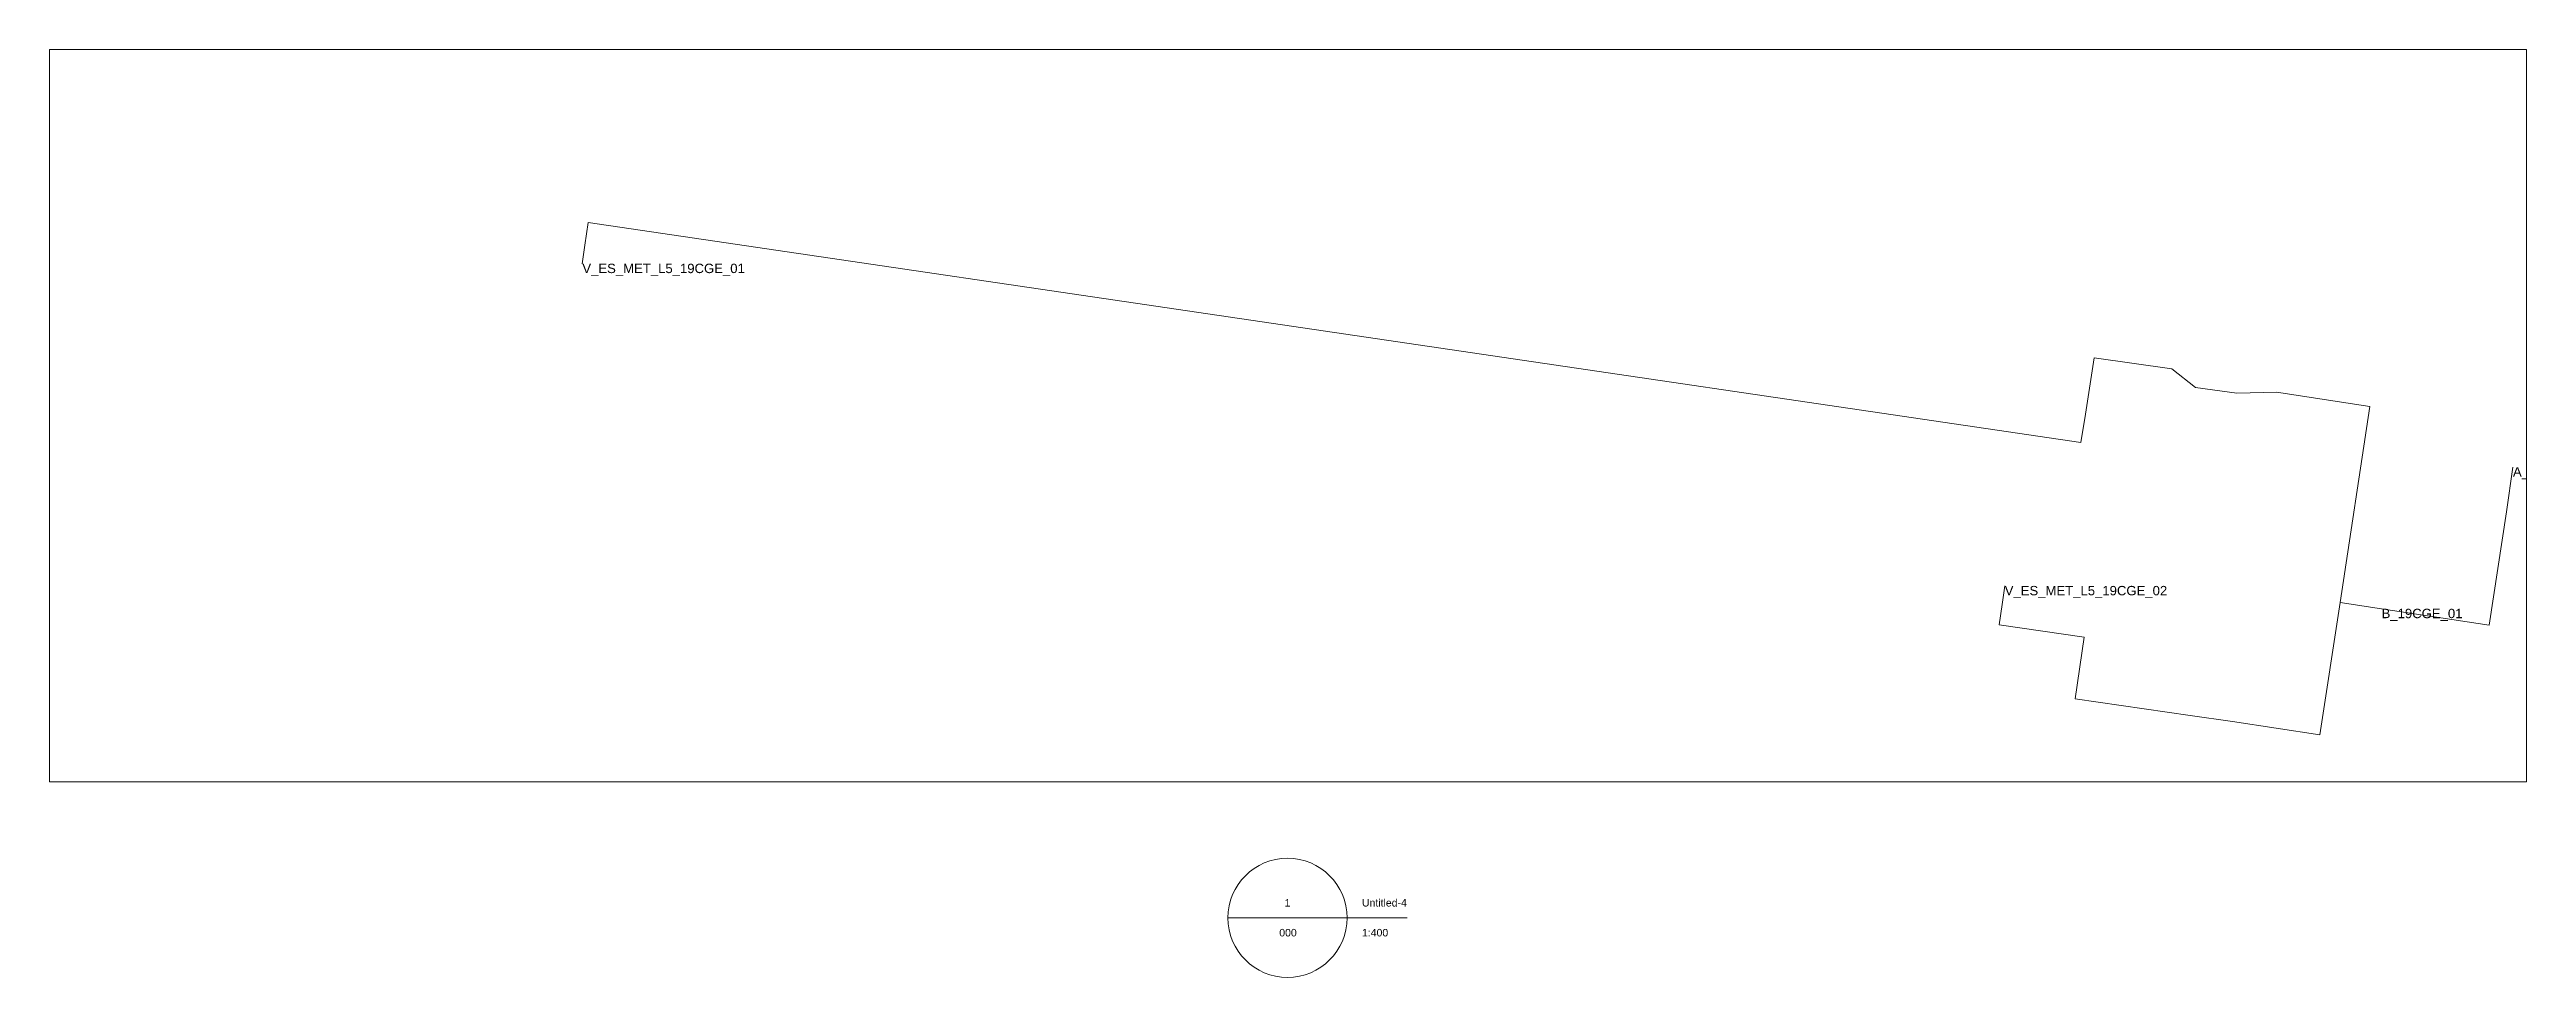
# Paper-space layout 'Untitled Sheet' of a CAD drawing. Header units: metres. Extents: x 1078779 to 1079108, y 11465146 to 11465270.
# The model-space entities are those that its viewports show. They can reach past a viewport. Long polylines and large blocks are cut down to what shows.
import ezdxf

# ---------------------------------------------------------------- set-up
doc = ezdxf.new("R2010")
doc.units = ezdxf.units.M
doc.header["$MEASUREMENT"] = 0
for name, color, linetype, lineweight in [('01_A_AccesTren_t', 7, 'Continuous', 0), ('01_C_AccesExt_t', 7, 'Continuous', 0), ('01_I_Ascensor_l', 7, 'Continuous', 0), ('01_I_BarreraTarifaria_t', 7, 'Continuous', 0), ('01_I_Horitzontal_l', 7, 'Continuous', 0), ('01_I_Rampa_l', 7, 'Continuous', 0)]:
    doc.layers.add(name, color=color, linetype=linetype, lineweight=lineweight)
doc.styles.add('Style-Arial', font='arial.ttf')

# ---------------------------------------------------------------- blocks, each defined once
blk = doc.blocks.new('DrawingTitleBubble')
at = {"layer": '01_I_Ascensor_l'}
blk.add_line((-0.008007, 0), (0.007868, 0), dxfattribs=at)
blk.add_circle((-0.000069, 0), 0.007938, dxfattribs=at)
at = {"layer": '01_I_Ascensor_l', "char_height": 0.001524, "style": 'Style-Arial'}
for s, insert, attachment_point in [('\\H0.656168x;1', (-0.000069, 0.001492), 8), ('\\H0.656168x;000', (0, -0.001476), 2)]:
    blk.add_mtext(s, dxfattribs=dict(at, insert=insert, attachment_point=attachment_point))
blk = doc.blocks.new('TitleText')
at = {"layer": '01_I_Ascensor_l', "char_height": 0.001524, "style": 'Style-Arial'}
for s, insert, attachment_point in [('\\H0.656168x;Untitled-4', (0, 0.001492), 7), ('\\H0.656168x;1:400', (0, -0.001476), 1)]:
    blk.add_mtext(s, dxfattribs=dict(at, insert=insert, attachment_point=attachment_point))
blk = doc.blocks.new('*U5')
at = {"layer": '01_I_Ascensor_l'}
blk.add_line((0, 0), (15.862275, 0), dxfattribs=at)
at = {"layer": '01_I_Ascensor_l', "xscale": 1000, "yscale": 1000, "zscale": 1000}
for name, p in [('DrawingTitleBubble', (0, 0)), ('TitleText', (9.852875, 0))]:
    blk.add_blockref(name, p, dxfattribs=at)
blk = doc.blocks.new('*U3')
at = {"elevation": 0.00005, "flags": 128}
blk.add_lwpolyline([(-73.837427, 20.385816), (73.837486, 20.385816), (73.837486, -20.385851), (-73.837427, -20.385851), (-73.837427, 20.385816)], dxfattribs=at)

msp = doc.modelspace()

# ---------------------------------------------------------------- linework, layer by layer
at = {"layer": '01_I_Ascensor_l'}
for p, q in [((431630.057774, 4586089.706483, -10), (431627.930505, 4586089.651681, -20)), ((431642.305845, 4586083.330852, -10), (431642.648323, 4586085.716677)), ((431627.700158, 4586072.169893, -10), (431625.457872, 4586072.491673, -20))]:
    msp.add_line(p, q, dxfattribs=at)
at = {"layer": '01_I_Horitzontal_l'}
msp.add_line((431635.649347, 4586078.173945, -10), (431633.434292, 4586078.511166, -10), dxfattribs=at)
at = {"layer": '01_I_Horitzontal_l', "flags": 128}
for points, elevation in [([(431627.930505, 4586089.651681), (431625.743347, 4586089.965492), (431624.467582, 4586090.946723), (431620.331632, 4586091.537807), (431619.866985, 4586088.546241), (431619.632772, 4586087.038297), (431540.103167, 4586098.748686), (431539.929908, 4586097.544028)], -20), ([(431633.434292, 4586078.511166), (431635.02358, 4586088.950485), (431630.057774, 4586089.706483)], -10), ([(431642.305845, 4586083.330852), (431641.387754, 4586077.300326), (431635.649347, 4586078.173945)], -10), ([(431625.457872, 4586072.491673), (431619.331849, 4586073.375781), (431619.805588, 4586076.65834), (431615.270353, 4586077.312866), (431615.426868, 4586078.401105)], -20), ([(431633.434292, 4586078.511166), (431632.36087, 4586071.460343), (431627.700158, 4586072.169893)], -10)]:
    msp.add_lwpolyline(points, dxfattribs=dict(at, elevation=elevation))
at = {"layer": '01_I_Rampa_l'}
for p, q in [((431539.929908, 4586097.544028, -20), (431539.787583, 4586096.55471, -20)), ((431615.426868, 4586078.401105, -20), (431615.569254, 4586079.391204, -20))]:
    msp.add_line(p, q, dxfattribs=at)

# ---------------------------------------------------------------- block references
msp.add_blockref('*U3', (431583.5489, 4586088.8271, -10.00005))

# ---------------------------------------------------------------- texts
at = {"layer": '01_A_AccesTren_t', "char_height": 0.5, "attachment_point": 1, "line_spacing_factor": 1.2, "style": 'Style-Arial'}
for s, insert in [('V_ES_MET_L5_19CGE_01', (431539.787583, 4586096.55471, -20)), ('V_ES_MET_L5_19CGE_02', (431615.569254, 4586079.391204, -20))]:
    msp.add_mtext(s, dxfattribs=dict(at, insert=insert))
at = {"layer": '01_C_AccesExt_t', "insert": (431642.648323, 4586085.716677), "char_height": 0.5, "attachment_point": 1, "line_spacing_factor": 1.2, "style": 'Style-Arial'}
msp.add_mtext('A_19CGE_01', dxfattribs=at)
at = {"layer": '01_I_BarreraTarifaria_t', "insert": (431635.649347, 4586078.173945, -10), "char_height": 0.5, "attachment_point": 1, "line_spacing_factor": 1.2, "style": 'Style-Arial'}
msp.add_mtext('B_19CGE_01', dxfattribs=at)

psp = doc.layouts.new('Untitled Sheet')

# ---------------------------------------------------------------- block references
at = {"layer": '01_I_Ascensor_l'}
psp.add_blockref('*U5', (1078943.461761, 11465154.279647), dxfattribs=at)

# ---------------------------------------------------------------- viewports
at = {"layer": '01_I_Ascensor_l', "color": 7, "linetype": 'Continuous', "lineweight": 0}
psp.add_viewport(center=(1078943.461761, 11465221.157658), size=(329.916122, 97.495694), view_center_point=(431577.384705, 4586088.463063), view_height=38.998278, dxfattribs=at)

doc.saveas('drawing.dxf')
